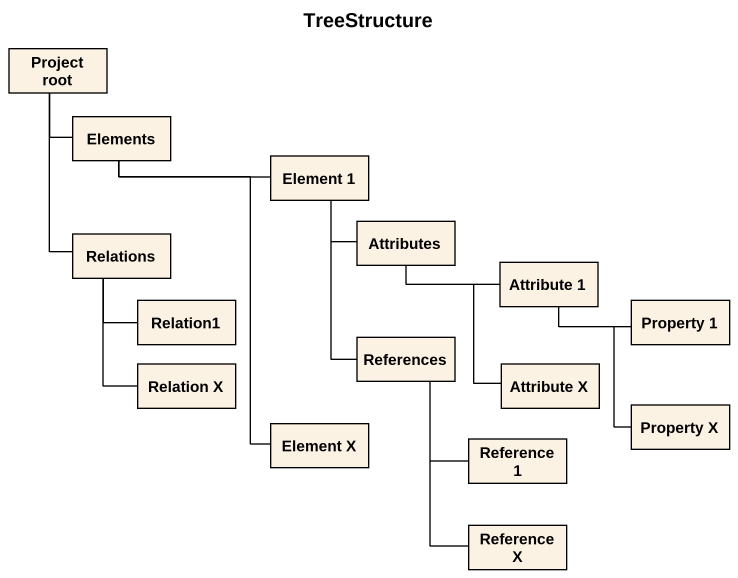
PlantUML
@startuml
title TreeStructure
rectangle "Project root" as Project_root
rectangle Elements
rectangle "Element 1" as Element_1
rectangle Relations
rectangle Attributes
rectangle Relation1
rectangle "Attribute 1" as Attribute_1
rectangle "Property 1" as Property_1
rectangle "Relation X" as Relation_X
rectangle References
rectangle "Attribute X" as Attribute_X
rectangle "Element X" as Element_X
rectangle "Property X" as Property_X
rectangle "Reference 1" as Reference_1
rectangle "Reference X" as Reference_X
Project_root -- Elements
Elements -right- Element_1
Relations -up- Project_root
Relations -- Relation1
Attributes -up- Element_1
Attribute_1 -left- Attributes
Property_1 -left- Attribute_1
Relation_X -up- Relations
References -up- Element_1
Attribute_X -up- Attributes
Element_X -up- Elements
Property_X -up- Attribute_1
Reference_1 -up- References
Reference_X -up- References
@enduml
